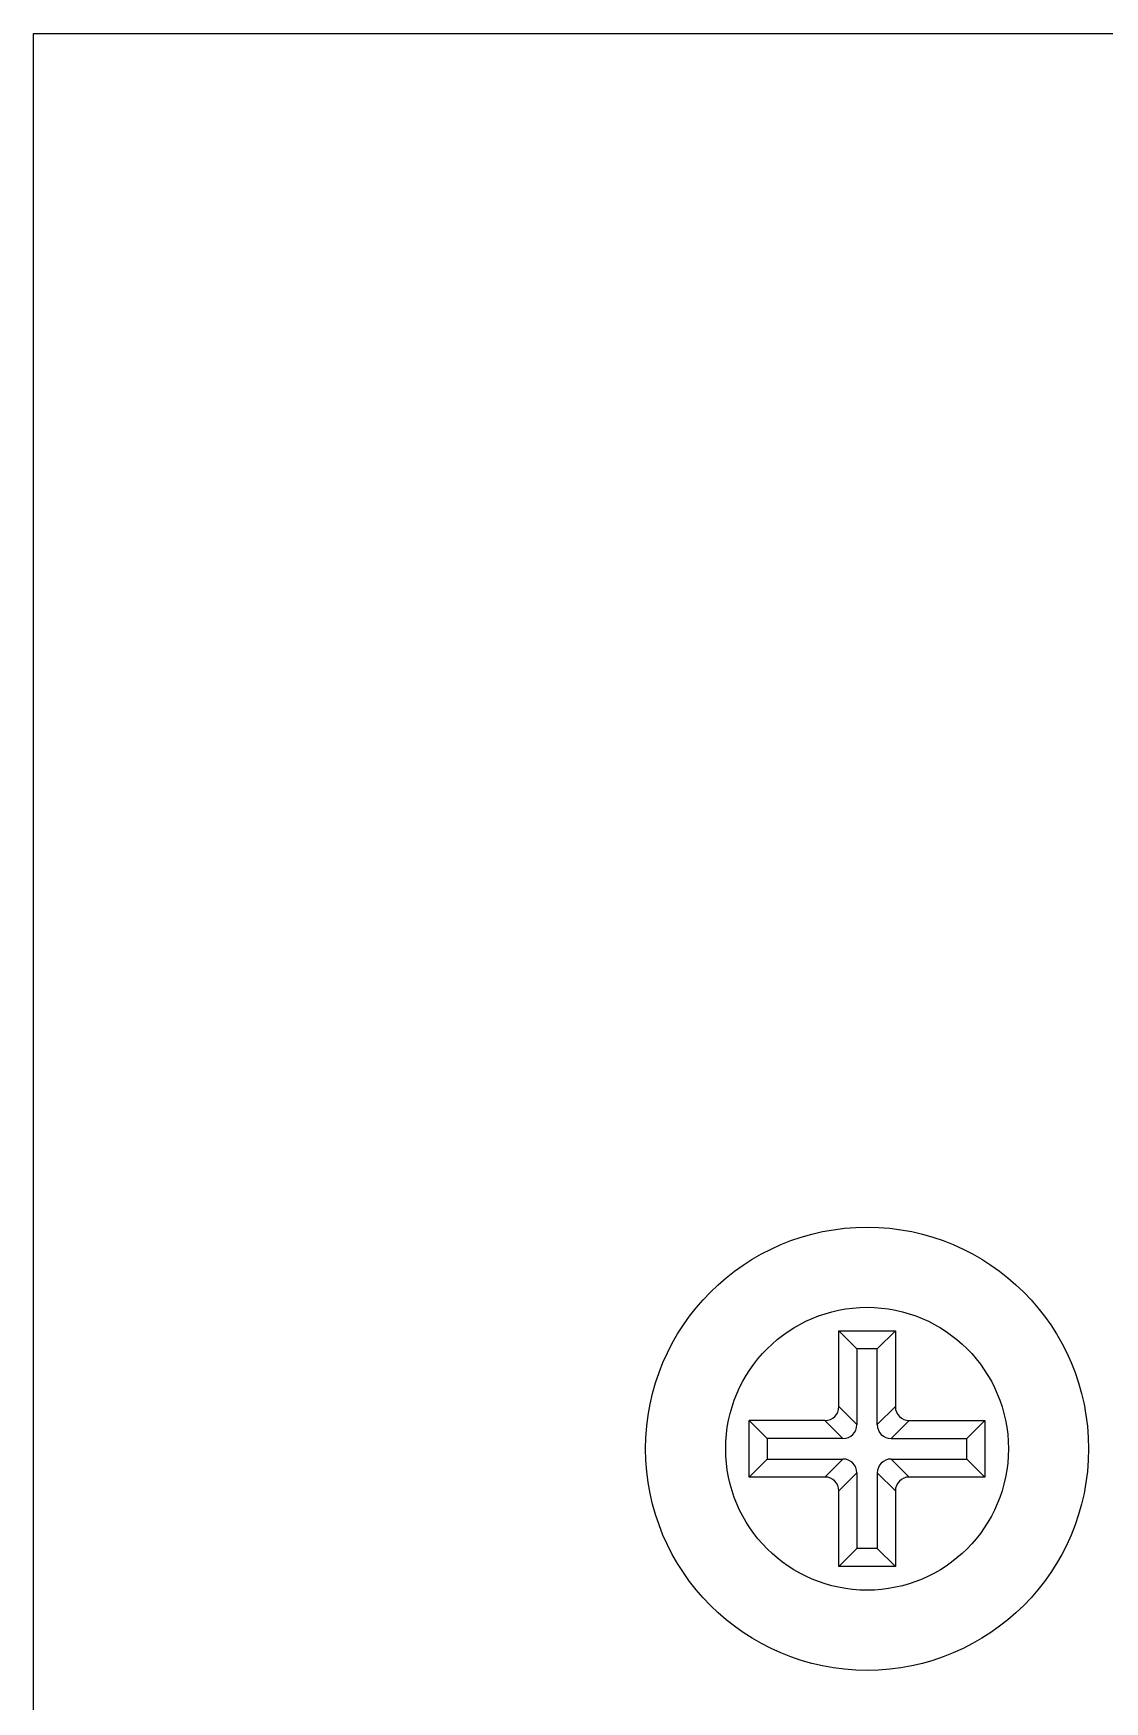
# Model space of a CAD drawing. Header units: millimetres. Extents: x 389 to 17466, y 310 to 5904.
# Drawn here: x 5600.21 to 5622.94, y 426.4 to 461.79 of the extents above; entities that cross this region are included whole.
import ezdxf

# ---------------------------------------------------------------- set-up
doc = ezdxf.new("R2010")
doc.units = ezdxf.units.MM
doc.layers.add('02___PRT_ALL_AXES', color=7, linetype='Continuous')

msp = doc.modelspace()

# ---------------------------------------------------------------- linework, layer by layer
at = {"color": 7, "linetype": 'Continuous'}
for p, q in [((5617.3026, 432.6618), (5617.3026, 434.2683)), ((5617.3026, 434.2683), (5617.6852, 433.8857)), ((5617.3026, 434.2683), (5618.5026, 434.2683)), ((5618.5026, 434.2683), (5618.12, 433.8857)), ((5618.5026, 434.2683), (5618.5026, 432.6618)), ((5617.6852, 433.8857), (5617.6852, 432.2792)), ((5618.12, 433.8857), (5617.6852, 433.8857)), ((5618.12, 432.2792), (5618.12, 433.8857)), ((5617.3026, 432.6618), (5617.6852, 432.2792)), ((5618.5026, 432.6618), (5618.12, 432.2792)), ((5615.4026, 431.1683), (5615.4026, 432.3683)), ((5615.4026, 432.3683), (5615.7852, 431.9857)), ((5617.0092, 432.3683), (5615.4026, 432.3683)), ((5617.0092, 432.3683), (5617.3918, 431.9857)), ((5618.796, 432.3683), (5618.4134, 431.9857)), ((5618.796, 432.3683), (5620.4026, 432.3683)), ((5620.4026, 432.3683), (5620.02, 431.9857)), ((5620.4026, 432.3683), (5620.4026, 431.1683)), ((5615.7852, 431.9857), (5615.7852, 431.5509)), ((5617.3918, 431.9857), (5615.7852, 431.9857)), ((5618.4134, 431.9857), (5620.02, 431.9857)), ((5620.02, 431.5509), (5620.02, 431.9857)), ((5615.4026, 431.1683), (5615.7852, 431.5509)), ((5615.7852, 431.5509), (5617.3918, 431.5509)), ((5617.0092, 431.1683), (5617.3918, 431.5509)), ((5618.4134, 431.5509), (5620.02, 431.5509)), ((5618.796, 431.1683), (5618.4134, 431.5509)), ((5620.4026, 431.1683), (5620.02, 431.5509)), ((5617.0092, 431.1683), (5615.4026, 431.1683)), ((5617.3026, 430.8749), (5617.6852, 431.2575)), ((5617.6852, 431.2575), (5617.6852, 429.6509)), ((5618.5026, 430.8749), (5618.12, 431.2575)), ((5618.12, 431.2575), (5618.12, 429.6509)), ((5620.4026, 431.1683), (5618.796, 431.1683)), ((5617.3026, 429.2683), (5617.3026, 430.8749)), ((5618.5026, 430.8749), (5618.5026, 429.2683)), ((5617.3026, 429.2683), (5617.6852, 429.6509)), ((5618.12, 429.6509), (5617.6852, 429.6509)), ((5618.5026, 429.2683), (5618.12, 429.6509)), ((5618.5026, 429.2683), (5617.3026, 429.2683))]:
    msp.add_line(p, q, dxfattribs=at)
msp.add_lwpolyline([(5600.2104, 461.7879), (5686.6896, 461.7879), (5686.6896, 395.4424), (5600.2104, 395.4424)], close=True)
for centre, major_axis, start_param, end_param in [((5616.9959, 432.675), (0.2215, -0.2215), -0.7637778, 0.7637778), ((5618.8093, 432.675), (-0.2215, -0.2215), -0.7637778, 0.7637778), ((5617.3785, 432.2924), (-0.2215, 0.2215), -3.9053704, -2.3778149), ((5618.4267, 432.2924), (0.2215, 0.2215), -3.9053704, -2.3778149), ((5617.3785, 431.2442), (0.2215, 0.2215), -0.7637778, 0.7637778), ((5618.4267, 431.2442), (-0.2215, 0.2215), -0.7637778, 0.7637778), ((5616.9959, 430.8616), (0.2215, 0.2215), -0.7637778, 0.7637778), ((5618.8093, 430.8616), (-0.2215, 0.2215), -0.7637778, 0.7637778)]:
    msp.add_ellipse(centre, major_axis=major_axis, ratio=0.9576679, start_param=start_param, end_param=end_param, dxfattribs=at)
at = {"layer": '02___PRT_ALL_AXES', "color": 7, "linetype": 'Continuous'}
for radius in [4.7, 3]:
    msp.add_circle((5617.9026, 431.7683), radius, dxfattribs=at)

doc.saveas('drawing.dxf')
